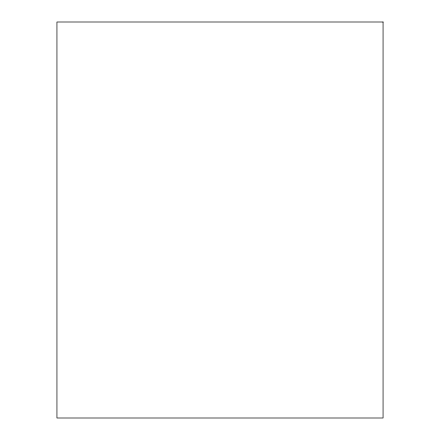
<?xml version="1.0" encoding="UTF-8"?>
<svg xmlns="http://www.w3.org/2000/svg" width="440" height="440" viewBox="0 0 440 440"><rect width="100%" height="100%" fill="white"/><g stroke="black" fill="none" stroke-linecap="round" stroke-linejoin="round"><path stroke-width="0.66" d="M383.059 22L56.942 22L56.942 418L383.059 418L383.059 22"/></g></svg>
